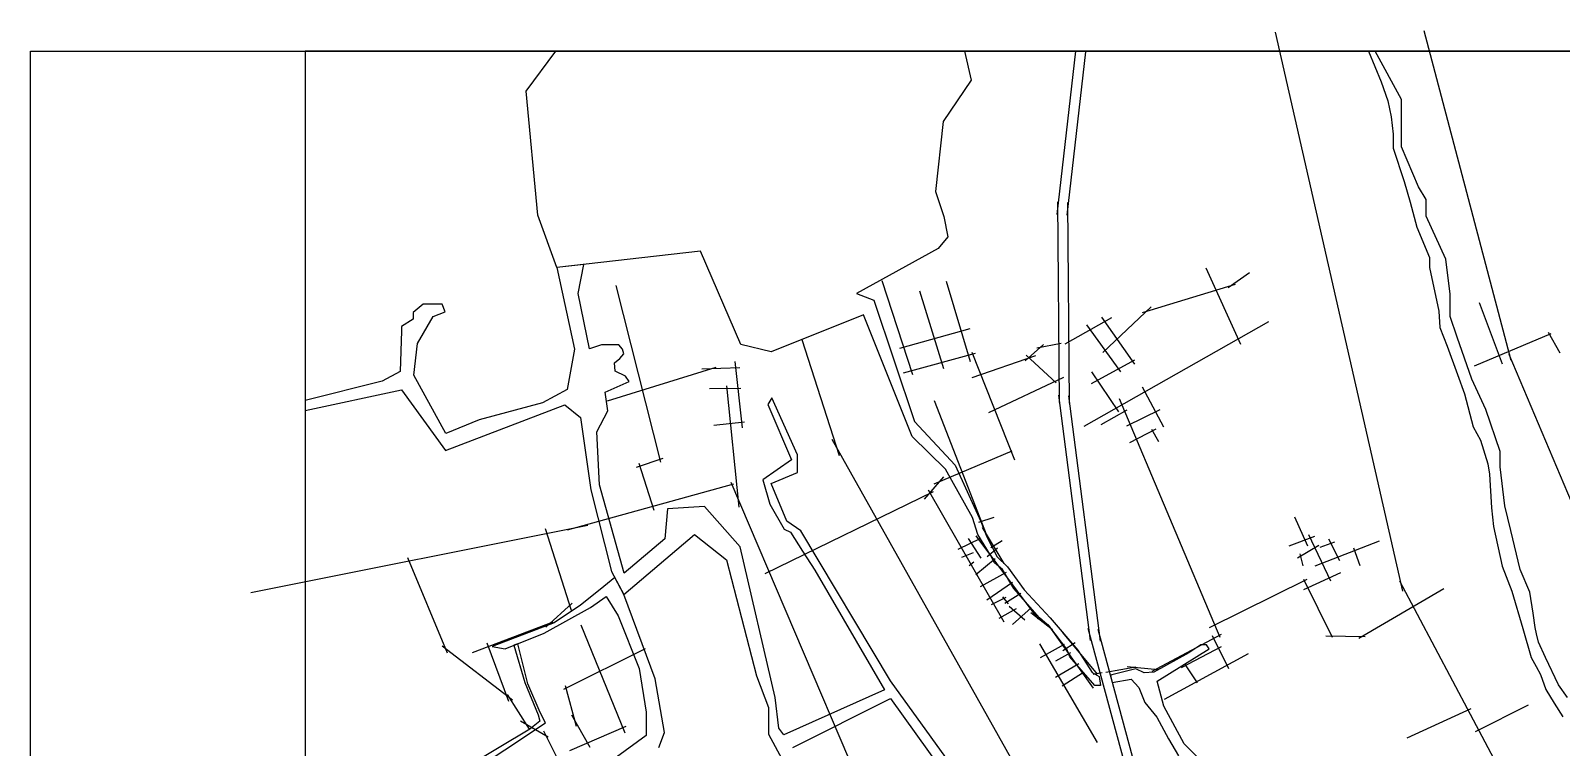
# Model space of a CAD drawing. Header units: metres. Extents: x -7974 to 833, y -42 to 4604.
# Drawn here: x -7936 to -4147, y 2829 to 4604 of the extents above; entities that cross this region are included whole.
import ezdxf

# ---------------------------------------------------------------- set-up
doc = ezdxf.new("R2010")
doc.units = ezdxf.units.M
doc.header["$MEASUREMENT"] = 0
doc.header["$XCLIPFRAME"] = 0
for name, color, linetype in [('图框', 6, 'Continuous'), ('底图', 73, 'Continuous'), ('水网', 141, 'Continuous'), ('路网', 2, 'Continuous')]:
    doc.layers.add(name, color=color, linetype=linetype)
picture_1 = doc.add_image_def('image1.jpg', size_in_pixel=(8192, 4266))
picture_2 = doc.add_image_def('image2.jpg', size_in_pixel=(8192, 4266))

msp = doc.modelspace()

# ---------------------------------------------------------------- linework, layer by layer
at = {"layer": '图框'}
msp.add_lwpolyline([(-7256.621239817619, 4552.840817265493), (-7256.621239817619, -13.5967809482732), (223.4958730477465, -13.5967809482732), (223.4958730477465, 4552.840817265492), (-7256.621239817619, 4552.840817265493)], dxfattribs=at)
at = {"layer": '水网'}
for points in [[(-5291.798803388003, 3005.093697597935), (-5288.313874737809, 2982.385884749601), (-5302.556508096735, 2982.385884749601), (-5363.753230884896, 3053.354941390928), (-5371.282702027404, 3072.690168116824), (-5413.499357828261, 3128.005378496906), (-5438.745023551863, 3149.59102979357), (-5502.793694839631, 3222.905661541325), (-5530.754145964427, 3269.853818697626), (-5550.135320769346, 3285.852097417669), (-5560.62055518786, 3304.830480745331), (-5591.902615180544, 3356.364144903775), (-5604.701353191392, 3398.432260584679), (-5671.35861722361, 3517.742272993128), (-5754.046042672395, 3598.905217674939), (-5874.408430444674, 3899.945449913885), (-6103.311045074951, 3808.425239942915), (-6178.566586236352, 3826.753748867895), (-6278.162132925739, 4057.266102161679), (-6633.528870075031, 4017.372073373802), (-6680.548496206689, 4147.066783349663), (-6709.201374490891, 4454.084165620616), (-6635.891323204393, 4552.840817265493), (-5624.464554774014, 4552.840817265489), (-5608.021802117646, 4480.85544021984), (-5677.510657673767, 4378.276714641433), (-5696.115367547776, 4204.962013099881), (-5675.630450279437, 4143.246825617149), (-5666.224251567502, 4093.47918960567), (-5689.53577261071, 4064.186113804717), (-5892.382422054281, 3953.052853548739), (-5848.913145281075, 3936.469712196853), (-5748.166530509537, 3635.988734915834), (-5648.127422138671, 3527.58296927119), (-5584.152465141845, 3388.399506752256), (-5569.378404522542, 3350.373520797857), (-5543.597831713653, 3300.619012186003), (-5518.098254766011, 3276.625777308986), (-5476.940741672684, 3218.96596251048), (-5412.360469133279, 3150.087582929002), (-5343.925072570666, 3069.8811819367), (-5309.061982763275, 3014.513600627834), (-5291.798803388003, 3005.093697597935)], [(-4132.206483267204, 2952.411759168532), (-4154.799291358082, 2984.32632421421), (-4186.372558369592, 3051.529696427006), (-4204.255381220113, 3089.593099868944), (-4208.717537405028, 3110.510702380478), (-4211.967366593639, 3125.745183734492), (-4217.622990340109, 3161.349829723314), (-4225.855123718504, 3213.174740256528), (-4249.784783698252, 3270.052065868175), (-4272.840850407273, 3365.823763137214), (-4287.542859350899, 3426.893865317524), (-4298.876278584647, 3524.019013576126), (-4298.876278584647, 3562.143103139253), (-4334.78674738077, 3665.845288056237), (-4359.475392825348, 3719.224803114576), (-4368.784254241618, 3741.061912402165), (-4405.011835972633, 3844.393120816418), (-4423.0868278387, 3895.948059411713), (-4423.0868278387, 3951.152180502401), (-4433.631568319077, 4037.514363047947), (-4482.385690921887, 4144.033408683823), (-4482.385690921887, 4185.601819621657), (-4501.237324173358, 4216.778127825029), (-4543.54820063777, 4316.126912649012), (-4543.54820063777, 4432.834505922514), (-4608.150546712844, 4552.840817265493), (-4624.464271250253, 4552.840817265493), (-4593.794478399024, 4477.170337700987), (-4576.599240216689, 4429.912585462338), (-4568.379666757988, 4389.87610108701), (-4563.719629932371, 4347.451481348532), (-4563.460743293485, 4312.796847069502), (-4536.632416790221, 4230.443907474024), (-4521.608949856279, 4179.156953004316), (-4504.829801579499, 4117.118362618525), (-4473.450312918343, 4042.314880604503), (-4473.450312918343, 4017.007902062537), (-4450.997387124282, 3908.811123620345), (-4448.43527544786, 3868.705506209514), (-4430.073578201147, 3822.626741306809), (-4404.782101144649, 3752.629424586634), (-4387.139920079177, 3704.906695024114), (-4365.940754130643, 3622.772302163188), (-4347.659475672597, 3590.154756456268), (-4329.473075920017, 3530.847364512276), (-4325.703754504576, 3506.024997312827), (-4320.758926911047, 3422.189748448928), (-4315.234078804293, 3376.372553619801), (-4294.258384297324, 3277.854281870266), (-4269.762357316738, 3215.998459359767), (-4242.830646274582, 3123.270655934746), (-4221.997487065349, 3051.540601767298), (-4209.956914659502, 3029.249343254847), (-4199.376162212905, 3009.660715730065), (-4186.137178761244, 2972.308826343582), (-4165.563810174861, 2939.134076649953), (-4144.24378135904, 2904.755330337398)], [(-5606.774458879736, 2715.026677194055), (-5807.764157758771, 2993.836443964661), (-6029.734822946637, 3365.022936094906), (-6064.693839927298, 3389.290251662315), (-6103.17681759419, 3482.667409676047), (-6037.661733295346, 3509.667755151826), (-6037.744915905889, 3553.575428531447), (-6101.620697892868, 3694.48366495733), (-6111.435892025539, 3677.946723731937), (-6052.998264409048, 3540.945968739936), (-6123.454047312662, 3491.754690284488), (-6106.356681594203, 3430.984398235267), (-6070.678326808184, 3369.87487384153), (-6055.705742177939, 3362.198834915918), (-6025.377038215605, 3315.110159115754), (-5995.213039732521, 3268.277206834943), (-5822.733378558274, 2972.154394104913), (-6072.067704899389, 2860.552707553901), (-6084.539049383566, 2876.860797527396), (-6093.660424426866, 2952.383767587613), (-6180.137031216879, 3326.037009042993), (-6268.559614091967, 3425.799260276705), (-6360.117113228684, 3419.962351549131), (-6366.743627804915, 3345.163630295286), (-6467.285802863168, 3260.42647372639), (-6527.861434902516, 3479.179357904806), (-6534.353048266516, 3610.269686109012), (-6507.359350497965, 3662.069526784129), (-6514.069612860287, 3708.625179313993), (-6455.077359150711, 3735.354159650345), (-6463.521850252516, 3748.443887335368), (-6489.558480177476, 3760.780384243721), (-6490.90053264994, 3781.162405531541), (-6477.748012440213, 3791.621614958792), (-6467.816534158562, 3803.15355018455), (-6471.305986581135, 3814.685485410311), (-6480.43223337931, 3825.412882065096), (-6495.732095542058, 3825.412882065096), (-6523.379188433975, 3825.412882065096), (-6552.636860287012, 3815.490047092906), (-6559.263432860324, 3847.874579282093), (-6580.814742471412, 3952.873784724289), (-6566.993299741671, 4024.841461138087), (-6633.528870075031, 4017.372073373802), (-6590.110050762975, 3815.35079958809), (-6608.155436780268, 3715.1437190224), (-6668.893344654438, 3681.942445327376), (-6825.597167848762, 3640.219871462981), (-6908.528587020612, 3606.656646701912), (-6987.779917362066, 3750.653866572787), (-6978.307949959388, 3828.80675398868), (-6939.490387127682, 3895.524751867237), (-6909.754529335348, 3907.110352272444), (-6917.421367013, 3926.788227127953), (-6933.286265298083, 3926.788227127953), (-6964.932430970208, 3926.788227127953), (-6989.546044496528, 3906.029375625934), (-6989.546044496528, 3889.274260716648), (-7017.946403486647, 3871.167924999223), (-7017.946403486647, 3860.358158534124), (-7021.383136561876, 3759.544559749532), (-7065.920197607795, 3735.9206023218), (-7256.621239817619, 3687.940996718626), (-7256.621239817619, 3663.033304410407), (-7018.309639209859, 3714.232427883002), (-6909.589701628917, 3564.094473940438), (-6613.899177774671, 3676.870924088092), (-6575.295914160162, 3645.931237875841), (-6549.548573679138, 3466.458399213447), (-6498.41196670002, 3264.690867893359), (-6468.120670855438, 3207.495365521697), (-6292.756982562337, 3356.33017082376), (-6213.744600197824, 3293.598280107115), (-6139.596607073727, 3006.4231241493), (-6109.68977388429, 2927.880274385065), (-6109.68977388429, 2862.09318941049), (-6059.965569837835, 2770.373180706342)], [(-6381.073720763168, 2829.144803051179), (-6367.091146318962, 2866.098687220787), (-6390.704774161176, 2998.889360350601), (-6468.120670855438, 3207.495365521697), (-6490.408466608617, 3249.578797059279), (-6526.709670855378, 3220.263356357835), (-6574.906405758905, 3181.569606394034), (-6640.232114790466, 3137.729129982545), (-6793.617460959307, 3079.342477876329), (-6761.820734862879, 3073.437505430638), (-6665.293233799828, 3112.298491069927), (-6550.500943759101, 3175.66731489615), (-6511.457018317196, 3202.612088419633), (-6481.752594943188, 3154.722363902969), (-6429.731474469789, 3024.483074847278), (-6412.744419200876, 2916.64839730952), (-6412.744419200876, 2858.415391246792), (-6485.658176427555, 2804.815756349272)], [(-6963.417953173601, 2689.25558102112), (-6662.012918854168, 2889.826947385321), (-6674.80098540197, 2915.43090032924), (-6705.103184697924, 2986.481864548507), (-6730.584976256754, 3086.012702687967), (-6740.188249191795, 3082.146523127645), (-6713.274451547448, 2989.94192814907), (-6680.24116967032, 2910.105775294054), (-6675.498110325001, 2894.083807164479), (-6700.280147376827, 2874.074876743085), (-6936.583863374115, 2733.505549099053)], [(-5050.558042143035, 2807.7233533633), (-5080.933842461091, 2838.330570719282), (-5131.229376730408, 2930.93583894365), (-5147.474358668652, 2993.460312152081), (-5019.337457915244, 3073.236937326266), (-5025.506506914608, 3082.952198665273), (-5040.080401889645, 3082.952198665273), (-5069.35477410609, 3062.945902476899), (-5155.847346431881, 3015.295765558582), (-5180.181607926046, 3013.877858236829), (-5200.948832188572, 3023.996533606329), (-5260.360454758629, 3009.113237816757), (-5263.638912260212, 3006.887822339977), (-5259.080017526489, 2989.52827465782), (-5212.448796292811, 2998.199946509278), (-5193.37662997858, 2977.354266454906), (-5178.714197010267, 2940.729104109709), (-5148.424537586979, 2903.866648090476), (-5119.545841275904, 2850.184254639233), (-5095.133480765813, 2808.229845991645)], [(-6049.610596865008, 2828.660475962232), (-5807.81693510319, 2950.076811996631), (-5624.131651524585, 2693.99568164313)]]:
    msp.add_lwpolyline(points, dxfattribs=at)
at = {"layer": '路网'}
for p, q in [((-4855.63828625546, 4599.56387180521), (-4540.619178238077, 3216.216562554733)), ((-4487.538602131084, 4603.647363280575), (-4272.190618105494, 3788.056970933631)), ((-5349.854658371187, 4552.840817265493), (-5396.137604389369, 4148.636225865976)), ((-5325.48212062665, 4551.069763732036), (-5371.765066644833, 4146.86517233252)), ((-5394.421127206006, 4179.751414315552), (-5390.408770932147, 3682.848643888257)), ((-5370.048589461468, 4177.980360782098), (-5366.036233187609, 3681.077590354803)), ((-5027.381811205573, 4016.422932498261), (-4941.747864100253, 3827.309986999045)), ((-5828.944101688321, 3984.714288093823), (-5753.557828031116, 3752.335978802079)), ((-5670.151713348984, 3983.111661322637), (-5610.805044415902, 3784.388159394043)), ((-4972.335382344623, 3967.713830053708), (-4919.435439209077, 4005.152917093156)), ((-6487.673499070225, 3972.566153032936), (-6376.73237777945, 3535.004867958498)), ((-5735.914255102004, 3959.072525878666), (-5676.567508843175, 3767.560740927814)), ((-5183.860226226971, 3906.046068324122), (-4954.044670144052, 3976.038624386161)), ((-5282.128506311186, 3806.71396058826), (-5162.893965462513, 3919.577514619709)), ((-4350.536844465721, 3930.45757002816), (-4294.189177743624, 3778.692164999569)), ((-5784.835092039764, 3817.241638586948), (-5610.805044415902, 3866.12120807583)), ((-5375.563694522657, 3828.311321949488), (-5259.815617465458, 3893.103346894572)), ((-5328.555664868647, 3624.391813007616), (-4871.812437799075, 3883.532797735094)), ((-5322.570573848338, 3875.686139067319), (-5238.897221345411, 3759.339143470428)), ((-5285.614892776909, 3894.496741262333), (-5204.033356688262, 3778.149716096134)), ((-6027.230698419239, 3839.285200763265), (-5934.804456702421, 3551.88089836243)), ((-5474.251389520054, 3785.925911109674), (-5429.000201095245, 3826.773481525943)), ((-5445.540258127265, 3818.666317279586), (-5385.309369147726, 3829.891623895263)), ((-4362.410910588748, 3773.81346620013), (-4172.607568152438, 3853.495380889839)), ((-4180.26351415868, 3857.001383835142), (-4151.553774629545, 3806.00494778877)), ((-5775.40204545563, 3756.827437980942), (-5597.462252839207, 3805.030905306998)), ((-5606.323707417789, 3807.574042967888), (-5500.878127771358, 3541.410229984122)), ((-5605.530886417662, 3744.993861188504), (-5448.551787111093, 3799.65251481941)), ((-5472.378946282145, 3800.581138848432), (-5397.792452943336, 3731.982154569986)), ((-4067.936560627175, 3308.582762946772), (-4276.596864285926, 3801.830829941924)), ((-6508.242305436883, 3687.215911985386), (-6239.118741388447, 3770.329285402051)), ((-6275.205744890833, 3766.051405314462), (-6181.01253227047, 3769.718147002688)), ((-6193.245389912132, 3784.385232032826), (-6174.896064786764, 3620.603009227632)), ((-5310.019598036917, 3730.078216579073), (-5203.336110325412, 3788.600070361787)), ((-5310.019598036917, 3759.339143470428), (-5243.778177862565, 3659.71267330155)), ((-6256.244773017082, 3717.772299705768), (-6178.565945276989, 3718.383438105124)), ((-6213.876366188488, 3723.976620025507), (-6183.462598923084, 3424.195789250608)), ((-5564.304039759242, 3658.649065394402), (-5378.783229796392, 3745.786022874145)), ((-5184.952993843661, 3721.704248492108), (-5131.988715677188, 3622.805449354284)), ((-5699.615301696045, 3687.906148276085), (-5569.503423749193, 3352.928796135527)), ((-5391.783569884696, 3701.408299581057), (-5313.343333382811, 3093.886986039619)), ((-5367.41103214016, 3699.637246047602), (-5288.970795638276, 3092.115932506163)), ((-5242.225553961107, 3693.301570683459), (-4992.593648465831, 3102.061628258376)), ((-5286.106065993807, 3628.878186265993), (-5222.288421714227, 3664.880796460039)), ((-5223.156712654499, 3624.974269180955), (-5140.237208969498, 3665.74833030457)), ((-6245.235208872165, 3626.714274943985), (-6169.391244051424, 3635.270064688459)), ((-5215.77643297668, 3583.766455919734), (-5150.222284142335, 3618.033998424715)), ((-5161.509757062697, 3617.166464580183), (-5144.578586345044, 3586.802809590937)), ((-5953.110556728891, 3592.178804964806), (-5496.246160196024, 2778.13583349629)), ((-5700.109722594788, 3481.544894820782), (-5506.49220980321, 3563.280309046979)), ((-6436.517947716798, 3522.688365273938), (-6370.568973560439, 3545.473880455717)), ((-6430.354466172023, 3533.157377771158), (-6393.373731554892, 3416.766501325383)), ((-6203.122363674832, 3485.588467734157), (-5698.478983567163, 2303.36481382152)), ((-5723.89682702304, 3444.156637416931), (-5676.074325156559, 3498.764786674595)), ((-6607.20342431571, 3368.017036779271), (-6195.844153998011, 3481.739519987441)), ((-6117.892057027987, 3259.531957611613), (-5701.813363702269, 3463.137647517662)), ((-5714.661811705984, 3466.871097558364), (-5527.185433315011, 3140.226405185433)), ((-7391.319477204596, 3213.04238635211), (-6557.011661214085, 3379.169987305188)), ((-5588.989824150776, 3387.063188059303), (-5550.989704061605, 3398.868348749468)), ((-5581.006635535276, 3373.981757019179), (-5527.040060889369, 3284.645316343294)), ((-4808.120679854066, 3399.948811160565), (-4775.932441086566, 3328.33695123922)), ((-6662.923592508974, 3371.118649906993), (-6598.262556183326, 3168.693780633807)), ((-5640.157902277046, 3319.721727191336), (-5584.442141652004, 3347.383161657865)), ((-5615.933675336986, 3346.345870432325), (-5584.096108883489, 3297.938345331252)), ((-5596.974559281441, 3353.004966665653), (-5443.304770454022, 3147.510389545027)), ((-5559.611603440892, 3323.889550325065), (-5531.830004988965, 3341.756832546376)), ((-4821.425117854641, 3328.33695123922), (-4757.90703356282, 3352.350509234213)), ((-4772.928180724018, 3356.638649870696), (-4718.852035478557, 3241.287814595843)), ((-4756.619559686675, 3278.594578994631), (-4597.395229661297, 3340.772529515713)), ((-4744.173437603531, 3324.906438730035), (-4708.122622556053, 3338.199674703127)), ((-4724.002162960445, 3345.489484215843), (-4696.534893716118, 3292.316629031371)), ((-7003.188710036979, 3299.485884486891), (-6905.014999355191, 3063.146204950153)), ((-5631.506387132336, 3300.358711237048), (-5602.091204709971, 3311.423308679103)), ((-5597.028919289543, 3257.00759645952), (-5549.114786399441, 3296.574401991446)), ((-5568.979464410761, 3301.884723938518), (-5542.91503907401, 3323.425962758531)), ((-4800.824685252823, 3298.319996353149), (-4748.036013883523, 3329.62339343016)), ((-4794.816164527743, 3308.182719817054), (-4787.091011967786, 3279.02339305828)), ((-4661.771629870549, 3323.619996539088), (-4645.892089466157, 3279.881021185578)), ((-5612.953695262548, 3279.826081416559), (-5601.647586834442, 3288.264510588797)), ((-5584.973756240522, 3227.526910492099), (-5520.571606553741, 3263.349384479017)), ((-4784.515986889717, 3220.275955046385), (-4693.101475394853, 3261.87086008165)), ((-5569.260543542288, 3194.800224479787), (-5505.743619136847, 3238.5832285287)), ((-5018.323175943253, 3126.094495009656), (-4776.459725432593, 3245.767800884304)), ((-4785.717629174119, 3245.767800884304), (-4714.547310512453, 3102.39108945664)), ((-4648.596789840943, 3099.95378033898), (-4438.330345349618, 3222.363252298692)), ((-4548.364358169434, 3241.337313612709), (-4218.208346330648, 2619.433144211271)), ((-6660.920236762234, 3126.762938722441), (-6595.485788201782, 3186.456949331598)), ((-5558.045679509, 3182.769804822801), (-5521.946690514087, 3200.804064910442)), ((-5530.621635363583, 3201.782661065208), (-5516.769730994057, 3184.72702670164)), ((-5525.164833924165, 3186.404611661437), (-5485.148135383571, 3211.009467052023)), ((-5539.22025968961, 3149.519357707923), (-5495.930361799008, 3173.511448387366)), ((-5514.193314052333, 3179.25602515024), (-5475.638226995652, 3145.126453023204)), ((-5505.738206333772, 3133.637299497448), (-5459.404534618123, 3174.863120465521)), ((-5460.319839619448, 3162.872471523999), (-5406.609599862393, 3121.292439849229)), ((-6842.592311755841, 3063.820237261618), (-6642.631071076832, 3140.163629550542)), ((-6574.260022192394, 3133.048456354194), (-6465.458272657271, 2865.251057536731)), ((-5418.547691713307, 3133.747445159225), (-5306.298991849224, 2976.193582518867)), ((-5382.237371420881, 3113.632304358504), (-5296.307112009657, 3010.47008452332)), ((-5319.131217486217, 3124.089939903115), (-4738.37230456229, 972.6047267583451)), ((-5294.758679741681, 3122.318886369659), (-4713.999766817752, 970.8336732248897)), ((-5159.867203304297, 3018.028501604244), (-4988.995526279323, 3109.701627052284)), ((-6917.417664362147, 3080.756234216449), (-6743.106460280992, 2946.942443067525)), ((-6807.078369448444, 3088.474798654202), (-6753.550850458312, 2943.681333107689)), ((-6616.719286787018, 2973.298037878911), (-6414.374556933328, 3074.05349368868)), ((-5438.85799806987, 3085.345893057802), (-5296.704643733217, 2841.427364050261)), ((-5436.853173133712, 3052.209820015339), (-5377.340640449022, 3084.947505809175)), ((-5381.571210012888, 3069.372376986419), (-5350.929409086179, 3089.006484330548)), ((-5087.432453842455, 3027.307142583032), (-4988.624130662079, 3078.896472767465)), ((-5011.654602545082, 3105.990176574629), (-4971.610245860717, 3024.266458387826)), ((-4730.391513045295, 3105.713555724713), (-4633.12235908443, 3103.553843244034)), ((-5399.407092102963, 3003.4373801191), (-5341.900544240822, 3037.177228803932)), ((-5398.738378944951, 3043.190265288493), (-5361.626577167466, 3064.569966994333)), ((-5129.778900155695, 2948.624138160744), (-4922.132716311054, 3061.823747345505)), ((-5080.003304285376, 3035.843505294015), (-5049.172055250761, 2988.70793342435)), ((-5382.690036410131, 2981.723633972706), (-5329.864248676822, 3015.797527098094)), ((-5305.965949808101, 3010.802857483763), (-5283.650741189632, 3014.463448756516)), ((-5274.648399079378, 3015.430483312961), (-5200.727835171274, 3028.791728687957)), ((-5222.272492608012, 3029.16288260651), (-5145.751695424639, 3021.739952081898)), ((-6756.276738090862, 2959.815587921996), (-6701.938535850437, 2874.688426545694)), ((-6612.738711399841, 2982.578127753648), (-6585.538293347489, 2881.822671943886)), ((-4528.928915442594, 2853.088492654915), (-4370.635819524774, 2925.695477972619)), ((-4360.384821069049, 2868.287588623763), (-4228.567755499549, 2934.703293685311)), ((-6723.316710929502, 2894.81628214764), (-6655.070852447781, 2855.382124518732)), ((-6601.397265100167, 2821.271358469789), (-6462.077899806216, 2881.592060932828)), ((-6597.479942183301, 2909.663000706718), (-6552.367012214381, 2829.456349127369)), ((-6666.742789038544, 2870.07183006733), (-6566.168422863717, 2670.480143769488))]:
    msp.add_line(p, q, dxfattribs=at)

# ---------------------------------------------------------------- pictures from other files: only their frames are drawn
at = {"layer": '底图'}
image = msp.add_image(picture_1, insert=(-7936.091478163056, -13.59673805933614), size_in_units=(8768.93025157546, 4566.437555324819), dxfattribs=at)
image.set_boundary_path([(-0.5, -0.5), (8191.500000000001, 4265.5)])
image.dxf.clipping = 0
image = msp.add_image(picture_2, insert=(-7936.091478163058, -13.59673805933614), size_in_units=(8768.93025157546, 4566.437555324819), dxfattribs=at)
image.set_boundary_path([(-0.5, -0.5), (8191.500000000001, 4265.5)])
image.dxf.clipping = 0

doc.saveas('drawing.dxf')
